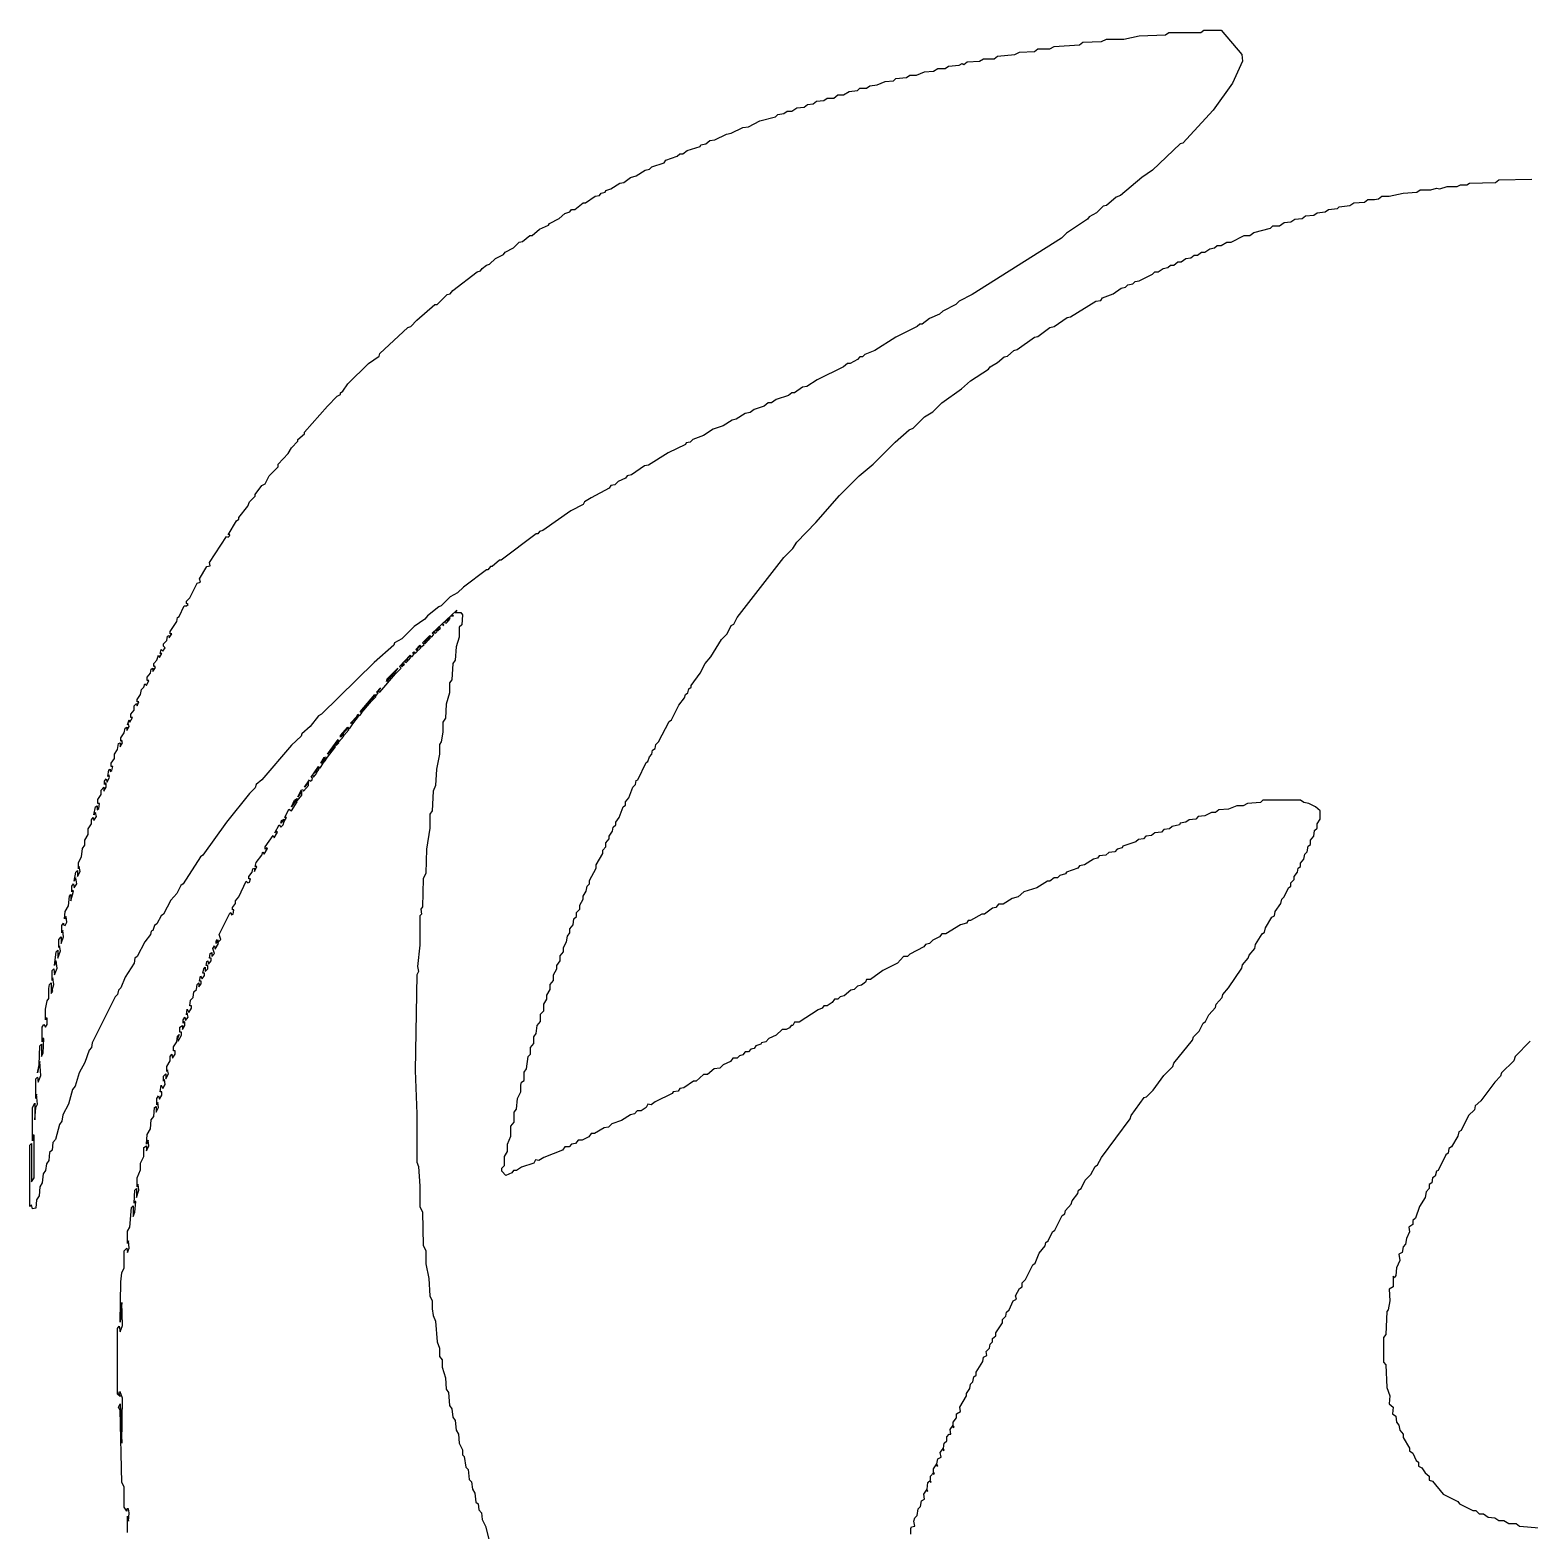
# Model space of a CAD drawing. Extents: x -695846 to 822170, y -413475 to 397179.
# Drawn here: x 338384.7 to 338772.3, y 102082.1 to 102469.8 of the extents above; entities that cross this region are included whole.
import ezdxf

# ---------------------------------------------------------------- set-up
doc = ezdxf.new("R2010")
doc.units = 0
doc.header["$LTSCALE"] = 1000
doc.header["$MEASUREMENT"] = 0

msp = doc.modelspace()

# ---------------------------------------------------------------- linework, layer by layer
at = {"color": 4, "linetype": 'Continuous'}
for points in [[(338688.06, 102469.85), (338692.51, 102469.85), (338697.8, 102463.5), (338698.01, 102461.8), (338695.47, 102456.09), (338690.39, 102449.1), (338682.56, 102440.64), (338681.92, 102440.42), (338674.73, 102433.65), (338671.97, 102431.75), (338666.47, 102427.09), (338665.41, 102426.67), (338662.87, 102424.55), (338662.03, 102424.34), (338660.33, 102422.64), (338658.43, 102421.59), (338658, 102420.95), (338652.5, 102417.35), (338651.23, 102416.08), (338628.16, 102401.48), (338624.77, 102399.78), (338623.92, 102398.94), (338620.54, 102397.24), (338619.69, 102396.4), (338617.15, 102395.34), (338615.24, 102393.85), (338614.61, 102393.85), (338613.97, 102393.22), (338608.47, 102390.47), (338602.97, 102387.08), (338600.43, 102386.02), (338599.79, 102385.39), (338599.16, 102385.39), (338598.52, 102384.75), (338596.62, 102383.69), (338595.98, 102383.69), (338594.92, 102382.85), (338588.15, 102379.46), (338585.4, 102377.77), (338584.34, 102377.56), (338582.22, 102376.07), (338581.59, 102376.07), (338580.74, 102375.44), (338577.56, 102374.38), (338576.29, 102373.53), (338575.45, 102373.53), (338574.39, 102372.69), (338571.85, 102371.84), (338570.79, 102370.99), (338569.52, 102370.78), (338567.19, 102369.3), (338566.13, 102369.09), (338563.81, 102367.61), (338561.27, 102366.76), (338558.73, 102365.07), (338555.97, 102364.01), (338555.34, 102363.37), (338554.28, 102363.16), (338554.07, 102362.74), (338549.62, 102360.62), (338544.54, 102357.45), (338543.48, 102357.23), (338540.1, 102354.91), (338539.04, 102354.69), (338538.62, 102354.06), (338536.71, 102353.21), (338535.86, 102352.37), (338534.81, 102352.15), (338534.38, 102351.52), (338529.73, 102348.98), (338528.03, 102347.92), (338527.61, 102347.29), (338524.43, 102345.59), (338517.24, 102340.51), (338516.39, 102340.3), (338515.97, 102339.66), (338515.54, 102339.66), (338506.44, 102332.89), (338506.02, 102332.89), (338504.11, 102331.2), (338503.69, 102331.2), (338503.05, 102330.35), (338502.63, 102330.35), (338496.7, 102325.91), (338495.22, 102324.42), (338493.32, 102323.37), (338490.99, 102321.04), (338490.35, 102320.83), (338487.39, 102318.5), (338486.75, 102317.65), (338484, 102315.75), (338480.83, 102312.57), (338478.92, 102311.51), (338478.71, 102310.88), (338473.63, 102306.43), (338460.08, 102293.1), (338459.24, 102292.67), (338457.12, 102289.92), (338455, 102288.01), (338454.79, 102287.38), (338452.25, 102285.05), (338444.63, 102276.16), (338443.15, 102274.89), (338442.94, 102274.04), (338441.45, 102272.56), (338435.53, 102265.15), (338429.39, 102256.69), (338428.75, 102256.26), (338424.31, 102249.28), (338423.67, 102248.85), (338422.62, 102246.74), (338421.13, 102245.04), (338419.23, 102241.45), (338418.59, 102241.02), (338417.53, 102238.91), (338416.9, 102238.48), (338416.48, 102237.21), (338416.05, 102237), (338415.84, 102236.15), (338414.36, 102234.25), (338412.45, 102230.44), (338411.82, 102230.01), (338411.61, 102228.74), (338409.28, 102225.15), (338408.22, 102222.39), (338407.59, 102221.76), (338407.37, 102220.7), (338406.74, 102220.07), (338400.81, 102208.21), (338400.6, 102206.94), (338399.97, 102206.31), (338398.91, 102203.13), (338397.43, 102200.38), (338396.37, 102196.99), (338395.73, 102196.15), (338394.67, 102192.34), (338393.19, 102189.58), (338392.98, 102187.89), (338392.34, 102187.04), (338391.29, 102183.23), (338390.65, 102182.39), (338390.44, 102180.48), (338389.8, 102179.85), (338389.59, 102177.73), (338388.96, 102176.88), (338388.75, 102175.19), (338388.11, 102174.34), (338387.9, 102172.01), (338387.26, 102170.96), (338387.05, 102168.63), (338386.42, 102167.57), (338386.21, 102165.45), (338385.36, 102165.24), (338385.15, 102166.3), (338384.72, 102165.88), (338384.72, 102181.75), (338385.15, 102182.17), (338385.15, 102172.23), (338385.78, 102173.28), (338385.78, 102184.29), (338385.36, 102184.29), (338385.36, 102182.81), (338385.36, 102191.49), (338385.99, 102192.55), (338385.99, 102188.31), (338386.21, 102191.49), (338386.63, 102192.34), (338386.42, 102194.88), (338386.21, 102193.82), (338386.21, 102198.9), (338386.63, 102199.32), (338386.84, 102198.05), (338387.48, 102199.74), (338387.26, 102203.34), (338386.63, 102200.38), (338387.05, 102202.5), (338387.26, 102207.36), (338387.69, 102207.79), (338387.69, 102204.61), (338388.11, 102205.46), (338388.32, 102209.27), (338387.9, 102209.27), (338387.9, 102208.42), (338387.9, 102212.23), (338388.32, 102212.87), (338388.75, 102212.23), (338389.17, 102212.87), (338389.17, 102214.56), (338388.75, 102214.56), (338388.75, 102214.14), (338388.75, 102216.89), (338389.17, 102219.01), (338389.59, 102219.64), (338389.59, 102222.18), (338389.8, 102223.24), (338390.23, 102223.66), (338390.23, 102220.91), (338390.65, 102221.55), (338390.44, 102221.76), (338390.86, 102223.24), (338390.65, 102224.93), (338390.44, 102224.3), (338390.44, 102226.84), (338390.86, 102227.26), (338391.07, 102225.78), (338391.71, 102227.47), (338391.5, 102229.38), (338391.07, 102228.11), (338391.5, 102231.71), (338391.92, 102232.13), (338391.92, 102230.01), (338392.56, 102231.92), (338392.34, 102233.19), (338392.13, 102232.77), (338392.13, 102234.88), (338392.77, 102235.52), (338392.77, 102233.82), (338393.4, 102235.52), (338393.19, 102237.21), (338392.98, 102236.58), (338392.98, 102238.48), (338393.4, 102239.12), (338393.4, 102238.69), (338393.83, 102238.48), (338394.25, 102239.33), (338394.04, 102240.81), (338393.61, 102240.18), (338393.83, 102242.08), (338394.67, 102243.56), (338394.89, 102246.1), (338395.31, 102246.53), (338395.31, 102244.83), (338395.94, 102247.37), (338395.73, 102247.58), (338395.52, 102247.16), (338395.52, 102248.64), (338395.94, 102249.28), (338396.16, 102248.22), (338396.79, 102249.28), (338396.58, 102250.76), (338396.16, 102249.91), (338396.58, 102252.24), (338397, 102252.66), (338397, 102251.18), (338397.64, 102252.45), (338397.43, 102253.72), (338397.21, 102253.09), (338397.21, 102254.78), (338398.06, 102256.26), (338398.27, 102258.38), (338398.91, 102259.23), (338398.91, 102260.5), (338399.75, 102261.98), (338399.75, 102263.46), (338400.6, 102264.73), (338400.6, 102265.79), (338401.02, 102266.42), (338401.24, 102265.58), (338401.87, 102266.64), (338401.66, 102267.69), (338401.24, 102267.06), (338401.66, 102269.18), (338402.08, 102269.39), (338402.08, 102268.33), (338402.51, 102268.75), (338402.72, 102270.02), (338402.29, 102270.02), (338402.29, 102271.08), (338403.14, 102272.35), (338403.14, 102273.41), (338403.78, 102274.26), (338403.78, 102273.2), (338404.41, 102274.26), (338404.41, 102275.1), (338404.2, 102275.31), (338403.99, 102274.89), (338403.99, 102275.74), (338404.41, 102276.37), (338404.62, 102275.53), (338405.26, 102276.8), (338405.05, 102277.43), (338404.83, 102277.01), (338405.05, 102278.7), (338405.47, 102278.91), (338405.47, 102278.28), (338405.89, 102278.49), (338406.1, 102279.55), (338405.68, 102279.55), (338405.68, 102280.39), (338406.53, 102281.66), (338406.53, 102282.72), (338407.37, 102283.99), (338407.59, 102285.47), (338408.01, 102285.69), (338408.01, 102284.63), (338408.64, 102285.69), (338408.43, 102286.32), (338408.22, 102286.11), (338408.22, 102286.96), (338409.07, 102288.23), (338409.28, 102289.5), (338409.7, 102289.71), (338409.7, 102288.86), (338410.34, 102289.92), (338410.13, 102290.56), (338409.91, 102290.34), (338410.34, 102291.61), (338410.55, 102290.98), (338411.18, 102292.25), (338410.76, 102292.25), (338410.76, 102293.1), (338411.61, 102294.15), (338411.61, 102295.21), (338412.24, 102295.85), (338412.45, 102295.21), (338412.88, 102296.27), (338412.45, 102296.27), (338412.45, 102296.91), (338413.3, 102298.18), (338413.51, 102299.45), (338414.15, 102300.08), (338414.36, 102300.93), (338414.78, 102300.5), (338415.42, 102301.77), (338414.99, 102301.77), (338414.99, 102302.62), (338415.84, 102303.68), (338416.05, 102304.74), (338416.48, 102304.95), (338416.48, 102304.1), (338417.11, 102305.16), (338416.9, 102305.58), (338416.69, 102305.37), (338416.69, 102306.22), (338417.53, 102307.07), (338417.96, 102308.34), (338418.17, 102307.7), (338418.8, 102308.76), (338418.38, 102308.76), (338418.59, 102309.82), (338419.02, 102309.39), (338419.65, 102310.24), (338419.23, 102310.66), (338419.23, 102311.3), (338420.07, 102312.15), (338420.29, 102313.2), (338420.71, 102313.42), (338420.71, 102312.78), (338421.35, 102313.84), (338420.92, 102313.84), (338420.92, 102314.47), (338422.62, 102317.02), (338422.83, 102318.07), (338423.25, 102318.29), (338424.52, 102321.04), (338425.16, 102321.04), (338425.58, 102321.46), (338425.16, 102321.67), (338425.16, 102322.31), (338426, 102323.15), (338427.91, 102326.96), (338428.75, 102327.18), (338428.54, 102328.02), (338430.45, 102331.2), (338431.29, 102331.41), (338431.08, 102332.26), (338435.53, 102339.03), (338435.95, 102338.82), (338436.37, 102339.24), (338436.16, 102339.66), (338435.95, 102339.45), (338438.07, 102343.05), (338438.7, 102343.48), (338438.7, 102343.9), (338441.03, 102346.86), (338441.45, 102347.92), (338442.94, 102349.4), (338442.94, 102349.83), (338444.63, 102352.15), (338445.48, 102352.58), (338446.53, 102354.69), (338448.86, 102357.02), (338448.86, 102357.66), (338451.4, 102360.41), (338452.25, 102361.89), (338453.94, 102363.58), (338453.94, 102364.01), (338455.64, 102365.49), (338455.64, 102365.91), (338461.56, 102372.69), (338464.1, 102375.23), (338464.95, 102375.65), (338464.95, 102376.07), (338465.59, 102376.5), (338466.86, 102378.4), (338472.15, 102383.69), (338474.9, 102385.6), (338475.11, 102386.23), (338482.31, 102393.01), (338483.16, 102393.22), (338484.64, 102394.91), (338489.29, 102398.94), (338489.93, 102398.94), (338492.47, 102401.48), (338493.32, 102401.69), (338493.95, 102402.53), (338500.3, 102407.4), (338501.15, 102407.61), (338501.57, 102408.25), (338502.63, 102409.1), (338503.48, 102409.31), (338504.96, 102410.79), (338507.08, 102411.85), (338507.5, 102412.48), (338509.62, 102413.54), (338511.1, 102415.02), (338511.94, 102415.23), (338513.85, 102416.72), (338514.48, 102416.72), (338516.39, 102418.41), (338518.72, 102419.47), (338518.93, 102419.89), (338521.47, 102421.16), (338522.95, 102422.43), (338524.22, 102422.86), (338524.64, 102423.49), (338525.49, 102423.49), (338527.61, 102425.18), (338528.24, 102425.18), (338530.78, 102426.88), (338531.84, 102427.09), (338532.27, 102427.72), (338533.32, 102427.94), (338533.54, 102428.36), (338534.81, 102428.78), (338537.13, 102430.26), (338538.19, 102430.48), (338539.89, 102431.75), (338541.37, 102432.17), (338543.7, 102433.65), (338544.75, 102433.86), (338545.39, 102434.5), (338548.56, 102435.56), (338548.99, 102436.19), (338551.95, 102437.25), (338552.59, 102437.88), (338553.43, 102437.88), (338554.49, 102438.73), (338557.88, 102439.79), (338558.09, 102440.21), (338559.36, 102440.42), (338560.42, 102441.27), (338561.69, 102441.48), (338564.65, 102442.96), (338565.92, 102443.18), (338568.89, 102444.66), (338570.37, 102444.87), (338573.33, 102446.35), (338577.35, 102447.41), (338577.99, 102448.05), (338579.47, 102448.26), (338580.32, 102448.89), (338581.59, 102448.89), (338582.86, 102449.74), (338584.76, 102449.95), (338585.61, 102450.59), (338587.09, 102450.8), (338587.94, 102451.43), (338589.84, 102451.64), (338590.69, 102452.28), (338592.38, 102452.28), (338593.44, 102453.13), (338594.92, 102453.13), (338596.4, 102453.97), (338598.52, 102454.18), (338599.16, 102454.82), (338600.85, 102454.82), (338601.7, 102455.45), (338603.6, 102455.67), (338605.72, 102456.51), (338607.84, 102456.72), (338608.47, 102457.36), (338611.22, 102457.57), (338612.07, 102458.21), (338613.76, 102458.21), (338615.88, 102459.05), (338618.21, 102459.26), (338619.27, 102459.9), (338621.17, 102459.9), (338622.02, 102460.53), (338624.77, 102460.75), (338625.62, 102461.17), (338626.04, 102460.96), (338626.89, 102461.59), (338630.06, 102461.8), (338631.12, 102462.44), (338633.87, 102462.44), (338634.72, 102463.07), (338639.16, 102463.5), (338640.43, 102464.13), (338644.24, 102464.34), (338645.09, 102464.98), (338648.27, 102464.98), (338649.32, 102465.61), (338655.89, 102466.04), (338656.73, 102466.67), (338661.6, 102466.88), (338662.87, 102467.52), (338667.32, 102467.52), (338671.34, 102468.37), (338678.11, 102468.58), (338678.96, 102469.21), (338687.22, 102469.21), (338688.06, 102469.85)], [(338612.28, 102081.2), (338612.28, 102082.69), (338612.49, 102083.11), (338613.34, 102083.32), (338613.13, 102084.59), (338613.34, 102085.44), (338613.97, 102086.07), (338614.19, 102087.77), (338614.82, 102088.4), (338615.03, 102089.88), (338615.88, 102090.31), (338615.67, 102091.58), (338616.51, 102092.85), (338616.73, 102094.54), (338617.36, 102095.17), (338617.36, 102096.23), (338618.21, 102097.08), (338618.21, 102098.14), (338619.05, 102099.41), (338619.27, 102100.68), (338620.11, 102101.1), (338619.9, 102102.37), (338620.75, 102103.43), (338620.96, 102104.7), (338621.59, 102105.34), (338621.59, 102106.39), (338622.23, 102107.03), (338622.65, 102107.03), (338622.44, 102108.3), (338623.29, 102109.36), (338623.29, 102110.2), (338624.13, 102111.26), (338624.13, 102112.32), (338625.19, 102112.96), (338624.98, 102114.01), (338626.67, 102116.98), (338626.67, 102117.61), (338627.52, 102118.88), (338627.73, 102119.94), (338628.37, 102120.58), (338628.58, 102121.85), (338629.21, 102122.27), (338629.21, 102123.12), (338630.91, 102125.87), (338631.12, 102126.93), (338631.97, 102127.35), (338631.75, 102128.41), (338632.6, 102129.25), (338632.81, 102130.31), (338633.45, 102130.95), (338633.45, 102131.8), (338634.3, 102132.43), (338634.3, 102133.28), (338635.99, 102135.82), (338635.99, 102136.66), (338636.84, 102137.51), (338637.05, 102138.57), (338637.68, 102139.2), (338638.74, 102141.53), (338639.59, 102141.96), (338639.38, 102142.8), (338640.43, 102144.71), (338641.07, 102145.13), (338641.07, 102146.19), (338641.92, 102147.04), (338643.82, 102150.85), (338644.46, 102151.27), (338645.51, 102153.81), (338647, 102155.71), (338647.21, 102156.56), (338647.84, 102156.99), (338648.9, 102159.31), (338649.54, 102159.74), (338651.44, 102163.55), (338652.08, 102163.97), (338652.29, 102164.82), (338653.77, 102166.51), (338653.98, 102167.36), (338655.46, 102169.26), (338655.67, 102170.11), (338656.31, 102170.53), (338657.37, 102172.65), (338658.85, 102174.13), (338659.91, 102176.25), (338660.54, 102176.67), (338661.6, 102178.58), (338669.01, 102188.53), (338669.22, 102189.37), (338672.61, 102194.03), (338673.24, 102194.24), (338674.94, 102195.93), (338677.69, 102199.74), (338680.02, 102202.07), (338680.23, 102202.92), (338685.1, 102208.85), (338685.31, 102209.69), (338686.79, 102211.18), (338687.85, 102213.29), (338688.49, 102213.72), (338689.33, 102215.41), (338691.03, 102217.31), (338691.24, 102218.16), (338692.72, 102219.85), (338692.93, 102220.7), (338694.41, 102222.39), (338697.8, 102227.47), (338698.01, 102228.32), (338699.49, 102230.01), (338699.7, 102230.86), (338701.19, 102232.55), (338701.4, 102233.61), (338703.09, 102236.37), (338703.73, 102236.79), (338703.94, 102237.85), (338705.63, 102240.6), (338706.27, 102241.02), (338706.48, 102242.08), (338707.96, 102244.2), (338708.17, 102245.26), (338708.81, 102245.89), (338709.86, 102248.22), (338710.5, 102248.64), (338710.5, 102249.49), (338711.35, 102250.34), (338711.35, 102251.18), (338712.19, 102252.24), (338712.41, 102253.3), (338713.04, 102253.72), (338713.04, 102254.57), (338713.89, 102255.63), (338714.1, 102256.9), (338714.73, 102257.53), (338714.95, 102259.01), (338715.58, 102259.44), (338715.58, 102260.5), (338716.43, 102261.55), (338716.64, 102263.04), (338717.27, 102263.67), (338717.27, 102264.73), (338718.12, 102266), (338718.12, 102268.12), (338716.85, 102269.18), (338715.16, 102270.02), (338713.89, 102270.23), (338713.04, 102270.87), (338703.3, 102270.87), (338702.67, 102270.23), (338699.28, 102270.02), (338698.22, 102269.39), (338696.53, 102269.39), (338694.41, 102268.54), (338691.87, 102268.33), (338691.03, 102267.69), (338689.97, 102267.69), (338688.27, 102266.85), (338686.58, 102266.64), (338685.95, 102266), (338684.25, 102265.79), (338683.4, 102265.15), (338681.92, 102264.94), (338681.71, 102264.52), (338679.81, 102264.1), (338679.17, 102263.46), (338677.69, 102263.25), (338677.05, 102262.61), (338675.36, 102262.4), (338674.51, 102261.77), (338673.03, 102261.55), (338672.4, 102260.92), (338671.13, 102260.71), (338670.49, 102260.07), (338667.11, 102259.01), (338666.89, 102258.59), (338665.62, 102258.17), (338664.99, 102257.53), (338663.51, 102257.32), (338662.66, 102256.69), (338660.97, 102256.47), (338660.54, 102255.84), (338659.49, 102255.63), (338657.16, 102254.15), (338655.89, 102253.93), (338655.46, 102253.3), (338652.5, 102252.24), (338652.29, 102251.82), (338650.81, 102251.39), (338650.17, 102250.76), (338649.32, 102250.76), (338648.27, 102249.91), (338647.63, 102249.91), (338644.88, 102248.22), (338641.49, 102247.16), (338640.01, 102245.89), (338638.53, 102245.47), (338636.2, 102243.99), (338634.93, 102243.99), (338634.3, 102243.14), (338633.45, 102242.93), (338631.33, 102241.45), (338630.7, 102241.45), (338627.73, 102239.75), (338627.1, 102239.75), (338626.67, 102239.12), (338625.19, 102238.69), (338621.38, 102236.37), (338620.32, 102236.37), (338619.69, 102235.52), (338618, 102234.67), (338617.15, 102233.82), (338616.09, 102233.61), (338615.67, 102232.98), (338612.07, 102231.07), (338611.43, 102230.44), (338610.38, 102230.44), (338608.89, 102228.74), (338605.08, 102226.84), (338601.91, 102224.51), (338600.85, 102224.51), (338600.64, 102223.88), (338599.58, 102223.03), (338598.52, 102222.82), (338597.67, 102221.97), (338596.83, 102221.76), (338595.13, 102220.28), (338594.08, 102220.07), (338593.44, 102219.43), (338592.59, 102219.43), (338591.96, 102218.58), (338590.69, 102217.74), (338589.84, 102217.74), (338589.42, 102217.1), (338588.36, 102216.68), (338583.49, 102213.5), (338582.22, 102213.5), (338581.8, 102212.66), (338581.38, 102212.66), (338580.95, 102212.02), (338580.11, 102211.6), (338579.05, 102211.6), (338577.56, 102210.12), (338575.66, 102209.27), (338574.81, 102208.42), (338573.75, 102208.21), (338573.54, 102207.79), (338572.27, 102207.36), (338571.85, 102206.73), (338571, 102206.52), (338570.37, 102205.88), (338569.52, 102205.88), (338568.89, 102205.04), (338568.04, 102204.82), (338567.4, 102204.19), (338566.35, 102204.19), (338565.71, 102203.34), (338563.81, 102202.5), (338562.96, 102201.65), (338561.48, 102201.44), (338559.78, 102199.96), (338558.73, 102199.96), (338556.82, 102198.26), (338556.19, 102198.26), (338553.65, 102196.57), (338552.59, 102196.36), (338552.16, 102195.72), (338550.89, 102195.51), (338550.68, 102195.09), (338546.24, 102192.97), (338545.18, 102192.12), (338544.33, 102192.34), (338543.91, 102191.49), (338542.64, 102190.64), (338541.58, 102190.64), (338540.94, 102189.8), (338539.89, 102189.58), (338537.56, 102188.1), (338535.02, 102187.26), (338534.17, 102186.41), (338533.11, 102186.2), (338530.57, 102184.72), (338529.73, 102184.72), (338529.09, 102183.87), (338527.4, 102183.02), (338526.34, 102183.02), (338525.7, 102182.17), (338524.64, 102181.96), (338524.01, 102181.33), (338522.95, 102181.33), (338522.32, 102180.48), (338517.45, 102178.58), (338516.18, 102177.73), (338515.33, 102177.94), (338514.91, 102177.09), (338511.73, 102176.04), (338510.46, 102175.19), (338509.62, 102175.19), (338509.19, 102174.55), (338507.71, 102173.92), (338506.65, 102174.98), (338506.65, 102175.82), (338507.29, 102176.46), (338507.29, 102178.79), (338508.13, 102180.06), (338508.13, 102181.96), (338508.98, 102184.08), (338508.98, 102186.62), (338509.83, 102187.68), (338509.83, 102190.22), (338510.46, 102191.07), (338510.67, 102193.82), (338511.52, 102195.51), (338511.52, 102197.2), (338511.73, 102198.05), (338512.37, 102198.47), (338512.37, 102200.59), (338513, 102201.44), (338513.43, 102204.61), (338514.06, 102205.25), (338514.06, 102206.94), (338514.91, 102208), (338514.91, 102209.69), (338515.54, 102210.54), (338515.75, 102212.66), (338516.6, 102213.72), (338516.6, 102215.62), (338517.45, 102216.47), (338517.45, 102218.16), (338518.29, 102219.43), (338518.29, 102220.49), (338519.14, 102221.97), (338519.14, 102223.24), (338519.99, 102224.3), (338519.99, 102225.78), (338520.83, 102227.26), (338520.83, 102228.11), (338521.68, 102229.38), (338521.68, 102230.65), (338522.53, 102231.71), (338522.53, 102232.77), (338523.37, 102234.25), (338523.59, 102235.73), (338524.22, 102236.58), (338524.22, 102237.64), (338525.07, 102238.69), (338525.28, 102240.18), (338525.91, 102240.81), (338525.91, 102241.87), (338526.76, 102242.72), (338526.76, 102243.77), (338527.61, 102245.26), (338527.61, 102246.1), (338528.46, 102247.37), (338528.67, 102248.64), (338529.3, 102249.28), (338529.3, 102250.12), (338531, 102253.3), (338531, 102254.15), (338532.69, 102257.11), (338532.69, 102257.96), (338533.54, 102258.8), (338533.54, 102259.86), (338534.38, 102260.92), (338534.38, 102261.55), (338535.23, 102262.83), (338535.44, 102263.88), (338536.08, 102264.52), (338536.08, 102265.15), (338536.92, 102266.42), (338537.98, 102269.18), (338538.62, 102269.6), (338538.62, 102270.45), (338539.46, 102271.5), (338540.52, 102274.26), (338541.16, 102274.89), (338541.37, 102275.95), (338541.79, 102276.16), (338543.91, 102280.61), (338544.33, 102280.82), (338544.75, 102282.09), (338545.39, 102282.72), (338545.6, 102283.78), (338546.24, 102284.2), (338546.45, 102285.26), (338547.08, 102285.9), (338549.83, 102291.19), (338550.47, 102291.61), (338552.37, 102295.42), (338553.86, 102297.33), (338554.07, 102298.18), (338554.7, 102298.6), (338554.92, 102299.66), (338555.55, 102300.08), (338555.55, 102300.5), (338557.88, 102303.68), (338559.15, 102306.22), (338560.63, 102307.91), (338563.38, 102312.36), (338564.86, 102313.84), (338565.92, 102315.96), (338566.56, 102316.38), (338567.4, 102318.07), (338579.47, 102333.53), (338581.8, 102335.85), (338582.86, 102337.55), (338587.73, 102342.63), (338593.86, 102349.61), (338598.94, 102354.69), (338602.54, 102357.66), (338608.26, 102363.37), (338611.86, 102366.55), (338612.92, 102366.97), (338615.88, 102369.94), (338618, 102371.21), (338620.32, 102373.53), (338625.4, 102377.13), (338627.73, 102379.25), (338632.39, 102382.21), (338632.81, 102382.85), (338634.72, 102383.91), (338636.41, 102385.39), (338637.26, 102385.6), (338638.95, 102387.08), (338639.8, 102387.29), (338644.24, 102390.47), (338645.09, 102390.68), (338648.27, 102393.01), (338649.32, 102393.22), (338652.71, 102395.55), (338653.56, 102395.76), (338660.12, 102399.78), (338661.39, 102399.99), (338661.81, 102400.63), (338664.57, 102401.69), (338666.68, 102403.17), (338667.74, 102403.38), (338668.38, 102404.02), (338669.65, 102404.23), (338670.28, 102404.86), (338671.34, 102405.07), (338674.73, 102406.77), (338675.36, 102407.4), (338676.21, 102407.4), (338677.48, 102408.25), (338678.75, 102408.46), (338679.38, 102409.1), (338680.23, 102409.1), (338681.29, 102409.94), (338682.13, 102409.94), (338683.4, 102410.79), (338684.67, 102411), (338685.52, 102411.64), (338686.37, 102411.64), (338687.43, 102412.48), (338688.27, 102412.48), (338689.54, 102413.33), (338690.81, 102413.54), (338691.45, 102414.18), (338692.51, 102414.18), (338693.99, 102415.02), (338695.05, 102415.02), (338698.43, 102416.72), (338699.92, 102416.72), (338700.97, 102417.56), (338705.21, 102418.62), (338705.84, 102419.26), (338707.54, 102419.26), (338708.81, 102420.1), (338710.5, 102420.31), (338711.56, 102420.95), (338713.46, 102421.16), (338714.31, 102421.8), (338716.43, 102422.01), (338717.27, 102422.64), (338719.39, 102422.86), (338720.24, 102423.49), (338722.57, 102423.7), (338722.99, 102424.13), (338725.74, 102424.55), (338726.8, 102425.18), (338729.55, 102425.4), (338730.4, 102426.03), (338732.09, 102426.03), (338733.15, 102426.24), (338734, 102426.88), (338735.9, 102426.88), (338739.5, 102427.72), (338743.1, 102427.94), (338743.95, 102428.57), (338746.7, 102428.57), (338748.18, 102428.99), (338749.03, 102428.78), (338750.93, 102429.42), (338753.47, 102429.42), (338754.32, 102429.84), (338756.01, 102429.84), (338756.65, 102430.26), (338763.42, 102430.48), (338764.27, 102431.11), (338772.73, 102431.32)], [(338409.91, 102081.63), (338409.91, 102085.86), (338410.13, 102084.59), (338410.34, 102086.71), (338410.13, 102087.77), (338409.7, 102087.77), (338409.7, 102087.13), (338409.07, 102088.19), (338409.07, 102093.48), (338408.43, 102094.54), (338408.01, 102113.38), (338407.59, 102114.01), (338408.01, 102114.86), (338408.43, 102104.7), (338408.64, 102116.34), (338408.01, 102118.04), (338407.59, 102117.82), (338408.01, 102116.77), (338407.37, 102117.4), (338407.37, 102134.34), (338407.8, 102134.97), (338408.01, 102133.49), (338408.64, 102135.18), (338408.43, 102141.11), (338408.01, 102136.03), (338408.22, 102146.4), (338408.43, 102148.73), (338409.07, 102150), (338409.07, 102154.44), (338409.7, 102155.08), (338409.91, 102154.02), (338410.34, 102155.08), (338410.13, 102156.99), (338409.91, 102156.35), (338409.91, 102159.53), (338410.55, 102160.58), (338410.97, 102165.66), (338411.4, 102166.09), (338411.4, 102163.34), (338411.82, 102164.39), (338412.03, 102167.15), (338411.61, 102167.15), (338411.61, 102166.72), (338411.82, 102170.11), (338412.24, 102170.53), (338412.24, 102168.2), (338412.88, 102170.11), (338412.67, 102171.59), (338412.45, 102170.96), (338412.45, 102173.28), (338413.3, 102175.4), (338413.3, 102177.09), (338414.15, 102178.79), (338414.15, 102181.12), (338414.78, 102181.54), (338414.78, 102180.27), (338415.42, 102181.54), (338415.21, 102183.02), (338414.78, 102181.96), (338414.99, 102184.5), (338415.84, 102185.99), (338416.05, 102188.31), (338416.69, 102189.16), (338416.9, 102191.49), (338417.32, 102191.7), (338417.32, 102190.22), (338417.96, 102191.49), (338417.75, 102192.76), (338417.53, 102192.12), (338417.53, 102193.82), (338417.96, 102194.45), (338418.17, 102193.61), (338418.8, 102194.66), (338418.8, 102195.51), (338418.38, 102195.51), (338418.59, 102197.2), (338419.02, 102196.36), (338419.65, 102197.42), (338419.44, 102198.69), (338419.23, 102198.26), (338419.23, 102199.53), (338419.86, 102200.17), (338419.86, 102198.9), (338420.5, 102200.17), (338420.29, 102201.23), (338420.07, 102200.8), (338420.07, 102202.07), (338420.92, 102203.55), (338420.92, 102204.61), (338421.35, 102205.25), (338421.56, 102204.19), (338422.19, 102205.25), (338422.19, 102206.09), (338421.77, 102206.09), (338421.77, 102207.15), (338422.62, 102208.42), (338422.83, 102209.91), (338423.25, 102210.33), (338422.83, 102209.27), (338423.04, 102208.63), (338423.89, 102210.12), (338423.89, 102210.96), (338423.46, 102210.96), (338423.46, 102212.23), (338424.1, 102212.66), (338424.1, 102211.6), (338424.73, 102212.66), (338424.73, 102213.5), (338424.52, 102213.72), (338424.31, 102213.29), (338424.31, 102214.14), (338424.73, 102214.77), (338424.94, 102213.93), (338425.58, 102214.77), (338425.37, 102215.83), (338425.16, 102215.41), (338425.37, 102216.89), (338425.79, 102216.04), (338426.43, 102217.1), (338426.43, 102217.74), (338426, 102217.74), (338426.21, 102219.22), (338426.85, 102219.85), (338427.06, 102221.34), (338427.7, 102221.97), (338427.91, 102223.24), (338428.33, 102223.66), (338428.33, 102222.61), (338428.97, 102223.45), (338428.97, 102224.09), (338428.54, 102224.09), (338428.75, 102225.36), (338429.18, 102224.72), (338429.81, 102225.57), (338429.81, 102226.2), (338429.39, 102226.2), (338429.6, 102227.26), (338430.02, 102227.69), (338430.02, 102226.63), (338430.66, 102227.26), (338430.66, 102228.11), (338430.24, 102228.11), (338430.45, 102229.17), (338430.66, 102229.38), (338430.87, 102228.53), (338431.51, 102229.38), (338431.51, 102230.01), (338431.08, 102230.01), (338431.29, 102231.28), (338431.72, 102231.5), (338431.72, 102230.44), (338432.35, 102231.28), (338431.93, 102232.55), (338432.35, 102233.19), (338432.56, 102232.34), (338433.41, 102233.82), (338433.2, 102234.46), (338432.78, 102233.82), (338432.78, 102234.46), (338433.2, 102234.88), (338433.41, 102234.25), (338434.05, 102234.88), (338433.62, 102236.15), (338436.37, 102241.66), (338436.59, 102241.87), (338436.8, 102241.23), (338437.22, 102241.45), (338437.43, 102242.5), (338437.01, 102242.5), (338437.01, 102243.14), (338437.86, 102244.2), (338437.86, 102244.83), (338438.7, 102245.89), (338440.61, 102249.91), (338441.03, 102249.49), (338441.45, 102249.7), (338441.67, 102250.55), (338441.24, 102250.55), (338441.24, 102251.18), (338442.09, 102252.24), (338442.3, 102253.09), (338442.72, 102253.3), (338442.72, 102252.45), (338443.36, 102253.72), (338442.94, 102253.72), (338443.15, 102254.78), (338444.63, 102256.69), (338444.84, 102257.53), (338445.26, 102256.9), (338446.11, 102258.38), (338445.9, 102258.59), (338445.48, 102258.17), (338445.48, 102258.8), (338447.59, 102261.77), (338447.81, 102261.13), (338448.65, 102262.61), (338448.44, 102262.83), (338448.02, 102262.4), (338449.08, 102264.52), (338449.5, 102263.88), (338450.13, 102264.52), (338450.35, 102265.37), (338450.13, 102265.58), (338449.5, 102264.94), (338449.71, 102265.58), (338450.35, 102266), (338450.35, 102265.37), (338450.98, 102266.42), (338450.56, 102266.42), (338451.62, 102268.54), (338452.25, 102268.12), (338453.73, 102270.45), (338453.52, 102270.87), (338452.25, 102269.18), (338453.1, 102270.87), (338453.73, 102271.29), (338453.73, 102270.66), (338455, 102272.14), (338455, 102273.2), (338453.94, 102271.72), (338454.79, 102273.41), (338455.21, 102273.62), (338455.43, 102273.2), (338456.7, 102274.68), (338456.7, 102275.53), (338455.64, 102274.26), (338456.91, 102276.16), (338457.12, 102275.74), (338457.54, 102275.95), (338457.75, 102276.58), (338457.33, 102276.8), (338459.24, 102279.55), (338459.66, 102279.12), (338460.51, 102280.39), (338459.87, 102280.39), (338460.72, 102281.88), (338461.14, 102282.09), (338461.35, 102281.66), (338463.68, 102284.63), (338463.47, 102285.05), (338461.56, 102282.72), (338464.32, 102286.53), (338464.53, 102285.9), (338465.8, 102287.38), (338465.59, 102287.8), (338464.95, 102287.17), (338464.95, 102287.59), (338466.86, 102289.71), (338467.28, 102289.29), (338468.13, 102290.56), (338467.49, 102290.77), (338469.18, 102292.46), (338469.4, 102293.1), (338469.82, 102292.67), (338470.45, 102293.31), (338470.03, 102293.73), (338473.84, 102298.18), (338474.05, 102297.75), (338474.69, 102298.6), (338474.27, 102298.81), (338475.32, 102299.87), (338474.69, 102299.02), (338475.11, 102298.81), (338479.13, 102303.47), (338478.71, 102303.68), (338476.81, 102301.56), (338477.02, 102302.2), (338479.77, 102304.95), (338478.92, 102303.89), (338479.13, 102303.47), (338480.62, 102304.95), (338480.19, 102305.37), (338482.94, 102308.34), (338483.37, 102307.91), (338484, 102308.55), (338483.58, 102308.97), (338484, 102309.18), (338484.21, 102308.76), (338484.85, 102309.39), (338484.43, 102309.82), (338485.48, 102310.88), (338485.91, 102310.45), (338486.54, 102311.09), (338486.12, 102311.51), (338488.02, 102313.42), (338488.45, 102312.99), (338489.08, 102313.63), (338488.66, 102314.05), (338494.8, 102319.77)], [(338494.8, 102319.77), (338495.01, 102319.98), (338494.59, 102319.34), (338496.07, 102319.34), (338496.49, 102318.71), (338496.28, 102316.17), (338495.64, 102315.53), (338495.64, 102312.99), (338494.8, 102310.45), (338494.59, 102307.07), (338493.95, 102306.22), (338493.74, 102301.99), (338493.1, 102301.14), (338493.1, 102298.6), (338492.26, 102295.64), (338492.05, 102292.04), (338491.41, 102290.98), (338491.41, 102288.44), (338490.99, 102285.9), (338490.56, 102285.26), (338490.56, 102282.72), (338489.72, 102278.91), (338489.51, 102274.68), (338488.87, 102273.2), (338488.66, 102268.12), (338488.02, 102267.27), (338488.02, 102263.67), (338487.18, 102258.17), (338486.97, 102252.03), (338486.33, 102250.55), (338486.12, 102243.35), (338485.7, 102242.72), (338485.91, 102241.45), (338485.48, 102241.02), (338485.48, 102233.4), (338484.85, 102227.9), (338485.06, 102226.63), (338484.64, 102225.78), (338484.21, 102201.01), (338484.64, 102189.8), (338484.64, 102177.31), (338485.06, 102176.25), (338485.48, 102171.17), (338485.48, 102165.88), (338486.12, 102164.39), (338486.33, 102155.93), (338486.97, 102154.44), (338486.97, 102151.06), (338487.81, 102147.25), (338488.02, 102142.8), (338488.66, 102141.53), (338488.66, 102139.42), (338488.87, 102137.72), (338489.51, 102136.24), (338489.93, 102130.95), (338490.56, 102129.25), (338490.56, 102127.14), (338491.2, 102126.29), (338491.2, 102124.39), (338492.05, 102121.63), (338492.26, 102118.67), (338492.89, 102117.82), (338493.1, 102114.44), (338493.74, 102113.59), (338493.95, 102111.47), (338494.59, 102110.63), (338494.8, 102108.09), (338495.43, 102107.03), (338495.64, 102104.7), (338496.49, 102103.01), (338496.49, 102101.74), (338496.91, 102101.31), (338497.34, 102098.56), (338497.97, 102097.93), (338498.18, 102095.39), (338498.82, 102094.75), (338499.03, 102092.85), (338499.67, 102091.79), (338499.88, 102089.46), (338500.51, 102089.04), (338500.73, 102087.55), (338501.36, 102086.71), (338501.57, 102085.01), (338502.42, 102083.32), (338503.27, 102079.93)], [(338492.68, 102317.02), (338492.47, 102317.44), (338491.83, 102316.8), (338492.26, 102316.59), (338492.68, 102317.02)], [(338493.32, 102317.86), (338493.1, 102318.07), (338492.47, 102317.44), (338492.89, 102317.23), (338493.32, 102317.86)], [(338494.16, 102318.5), (338493.74, 102318.71), (338493.53, 102318.5), (338494.16, 102318.5)], [(338488.24, 102312.78), (338488.02, 102313.2), (338487.39, 102312.36), (338487.6, 102312.15), (338488.24, 102312.78)], [(338489.93, 102314.47), (338489.72, 102314.9), (338489.08, 102314.26), (338489.51, 102314.05), (338489.93, 102314.47)], [(338490.78, 102315.32), (338490.35, 102315.53), (338489.93, 102314.9), (338490.14, 102314.69), (338490.78, 102315.32)], [(338491.62, 102316.17), (338491.41, 102316.38), (338491.41, 102315.96), (338491.62, 102316.17)], [(338485.7, 102310.24), (338485.48, 102310.66), (338484.64, 102309.82), (338485.06, 102309.61), (338485.7, 102310.24)], [(338487.39, 102311.93), (338487.18, 102312.36), (338486.54, 102311.51), (338486.75, 102311.3), (338487.39, 102311.93)], [(338481.46, 102306.01), (338481.04, 102306.22), (338480.62, 102305.58), (338480.83, 102305.37), (338481.46, 102306.01)], [(338482.31, 102306.85), (338482.1, 102307.28), (338481.46, 102306.64), (338481.89, 102306.43), (338482.31, 102306.85)], [(338483.16, 102307.7), (338482.94, 102308.12), (338482.1, 102307.28), (338482.52, 102307.07), (338483.16, 102307.7)], [(338474.05, 102297.54), (338473.84, 102297.96), (338472.99, 102296.91), (338473.21, 102296.69), (338474.05, 102297.54)], [(338472.99, 102296.48), (338473.21, 102296.69), (338472.78, 102296.91), (338470.24, 102293.73), (338470.45, 102293.52), (338472.99, 102296.48)], [(338467.07, 102289.07), (338466.86, 102289.5), (338465.59, 102288.01), (338465.8, 102287.59), (338467.07, 102289.07)], [(338469.61, 102292.46), (338469.4, 102292.67), (338467.91, 102290.98), (338468.13, 102290.56), (338469.61, 102292.46)], [(338464.53, 102285.69), (338464.32, 102286.11), (338463.68, 102285.26), (338463.89, 102285.05), (338464.53, 102285.69)], [(338461.35, 102281.45), (338460.93, 102281.66), (338460.29, 102280.61), (338460.51, 102280.39), (338461.35, 102281.45)], [(338458.81, 102277.85), (338458.6, 102278.28), (338457.75, 102277.43), (338457.97, 102276.8), (338458.81, 102277.85)], [(338459.45, 102278.91), (338459.24, 102279.12), (338458.6, 102278.49), (338458.81, 102278.07), (338459.45, 102278.91)], [(338772.31, 102208.63), (338768.5, 102204.61), (338768.08, 102203.55), (338764.9, 102200.38), (338764.69, 102199.53), (338763.21, 102198.05), (338759.61, 102193.18), (338758.13, 102191.91), (338757.92, 102190.85), (338756.43, 102189.37), (338754.53, 102185.56), (338753.89, 102185.14), (338753.68, 102184.08), (338751.99, 102181.33), (338751.35, 102180.9), (338751.14, 102179.63), (338750.51, 102179.21), (338748.6, 102175.19), (338748.18, 102174.98), (338747.76, 102173.71), (338747.12, 102173.28), (338746.91, 102172.01), (338746.27, 102171.59), (338746.27, 102170.53), (338745.43, 102169.69), (338745.22, 102168.2), (338743.73, 102165.88), (338742.68, 102162.91), (338742.04, 102162.28), (338742.04, 102161.22), (338740.98, 102160.58), (338741.19, 102159.31), (338740.35, 102157.62), (338740.14, 102156.14), (338739.5, 102155.5), (338739.29, 102154.02), (338738.44, 102153.6), (338738.65, 102151.9), (338737.81, 102150), (338737.59, 102148.09), (338737.17, 102147.46), (338736.96, 102147.88), (338736.96, 102145.13), (338735.9, 102144.5), (338736.11, 102141.53), (338735.69, 102139.2), (338735.27, 102138.78), (338735.05, 102132.85), (338734.42, 102132.01), (338734.42, 102125.66), (338735.05, 102125.02), (338735.27, 102119.09), (338736.11, 102116.98), (338735.9, 102114.86), (338736.96, 102114.01), (338736.75, 102112.32), (338737.59, 102111.69), (338737.81, 102110.2), (338738.44, 102109.36), (338738.65, 102108.09), (338739.5, 102107.03), (338739.5, 102106.18), (338741.19, 102103.43), (338741.19, 102102.79), (338742.04, 102102.16), (338742.89, 102100.25), (338743.52, 102099.83), (338743.52, 102098.77), (338744.37, 102098.35), (338745.22, 102097.08), (338746.27, 102096.23), (338746.27, 102095.17), (338747.12, 102094.96), (338749.87, 102091.58), (338753.68, 102089.67), (338754.11, 102089.04), (338757.49, 102087.34), (338758.34, 102087.34), (338759.19, 102086.5), (338760.24, 102086.5), (338761.51, 102085.65), (338763.21, 102085.44), (338764.27, 102084.8), (338765.54, 102084.8), (338766.81, 102083.96), (338768.71, 102083.96), (338769.56, 102083.32), (338774.64, 102082.9)], [(338623.5, 102108.93), (338623.29, 102109.15), (338623.29, 102108.72), (338623.5, 102108.93)], [(338620.96, 102103.01), (338620.75, 102103.22), (338620.75, 102102.79), (338620.96, 102103.01)], [(338618.42, 102096.87), (338618.21, 102097.08), (338618.21, 102096.66), (338618.42, 102096.87)], [(338619.27, 102098.98), (338619.05, 102099.2), (338619.05, 102098.77), (338619.27, 102098.98)], [(338616.73, 102092.42), (338616.51, 102092.63), (338616.51, 102092.21), (338616.73, 102092.42)], [(338617.57, 102094.75), (338617.36, 102094.96), (338617.36, 102094.54), (338617.57, 102094.75)]]:
    msp.add_lwpolyline(points, dxfattribs=at)

doc.saveas('drawing.dxf')
